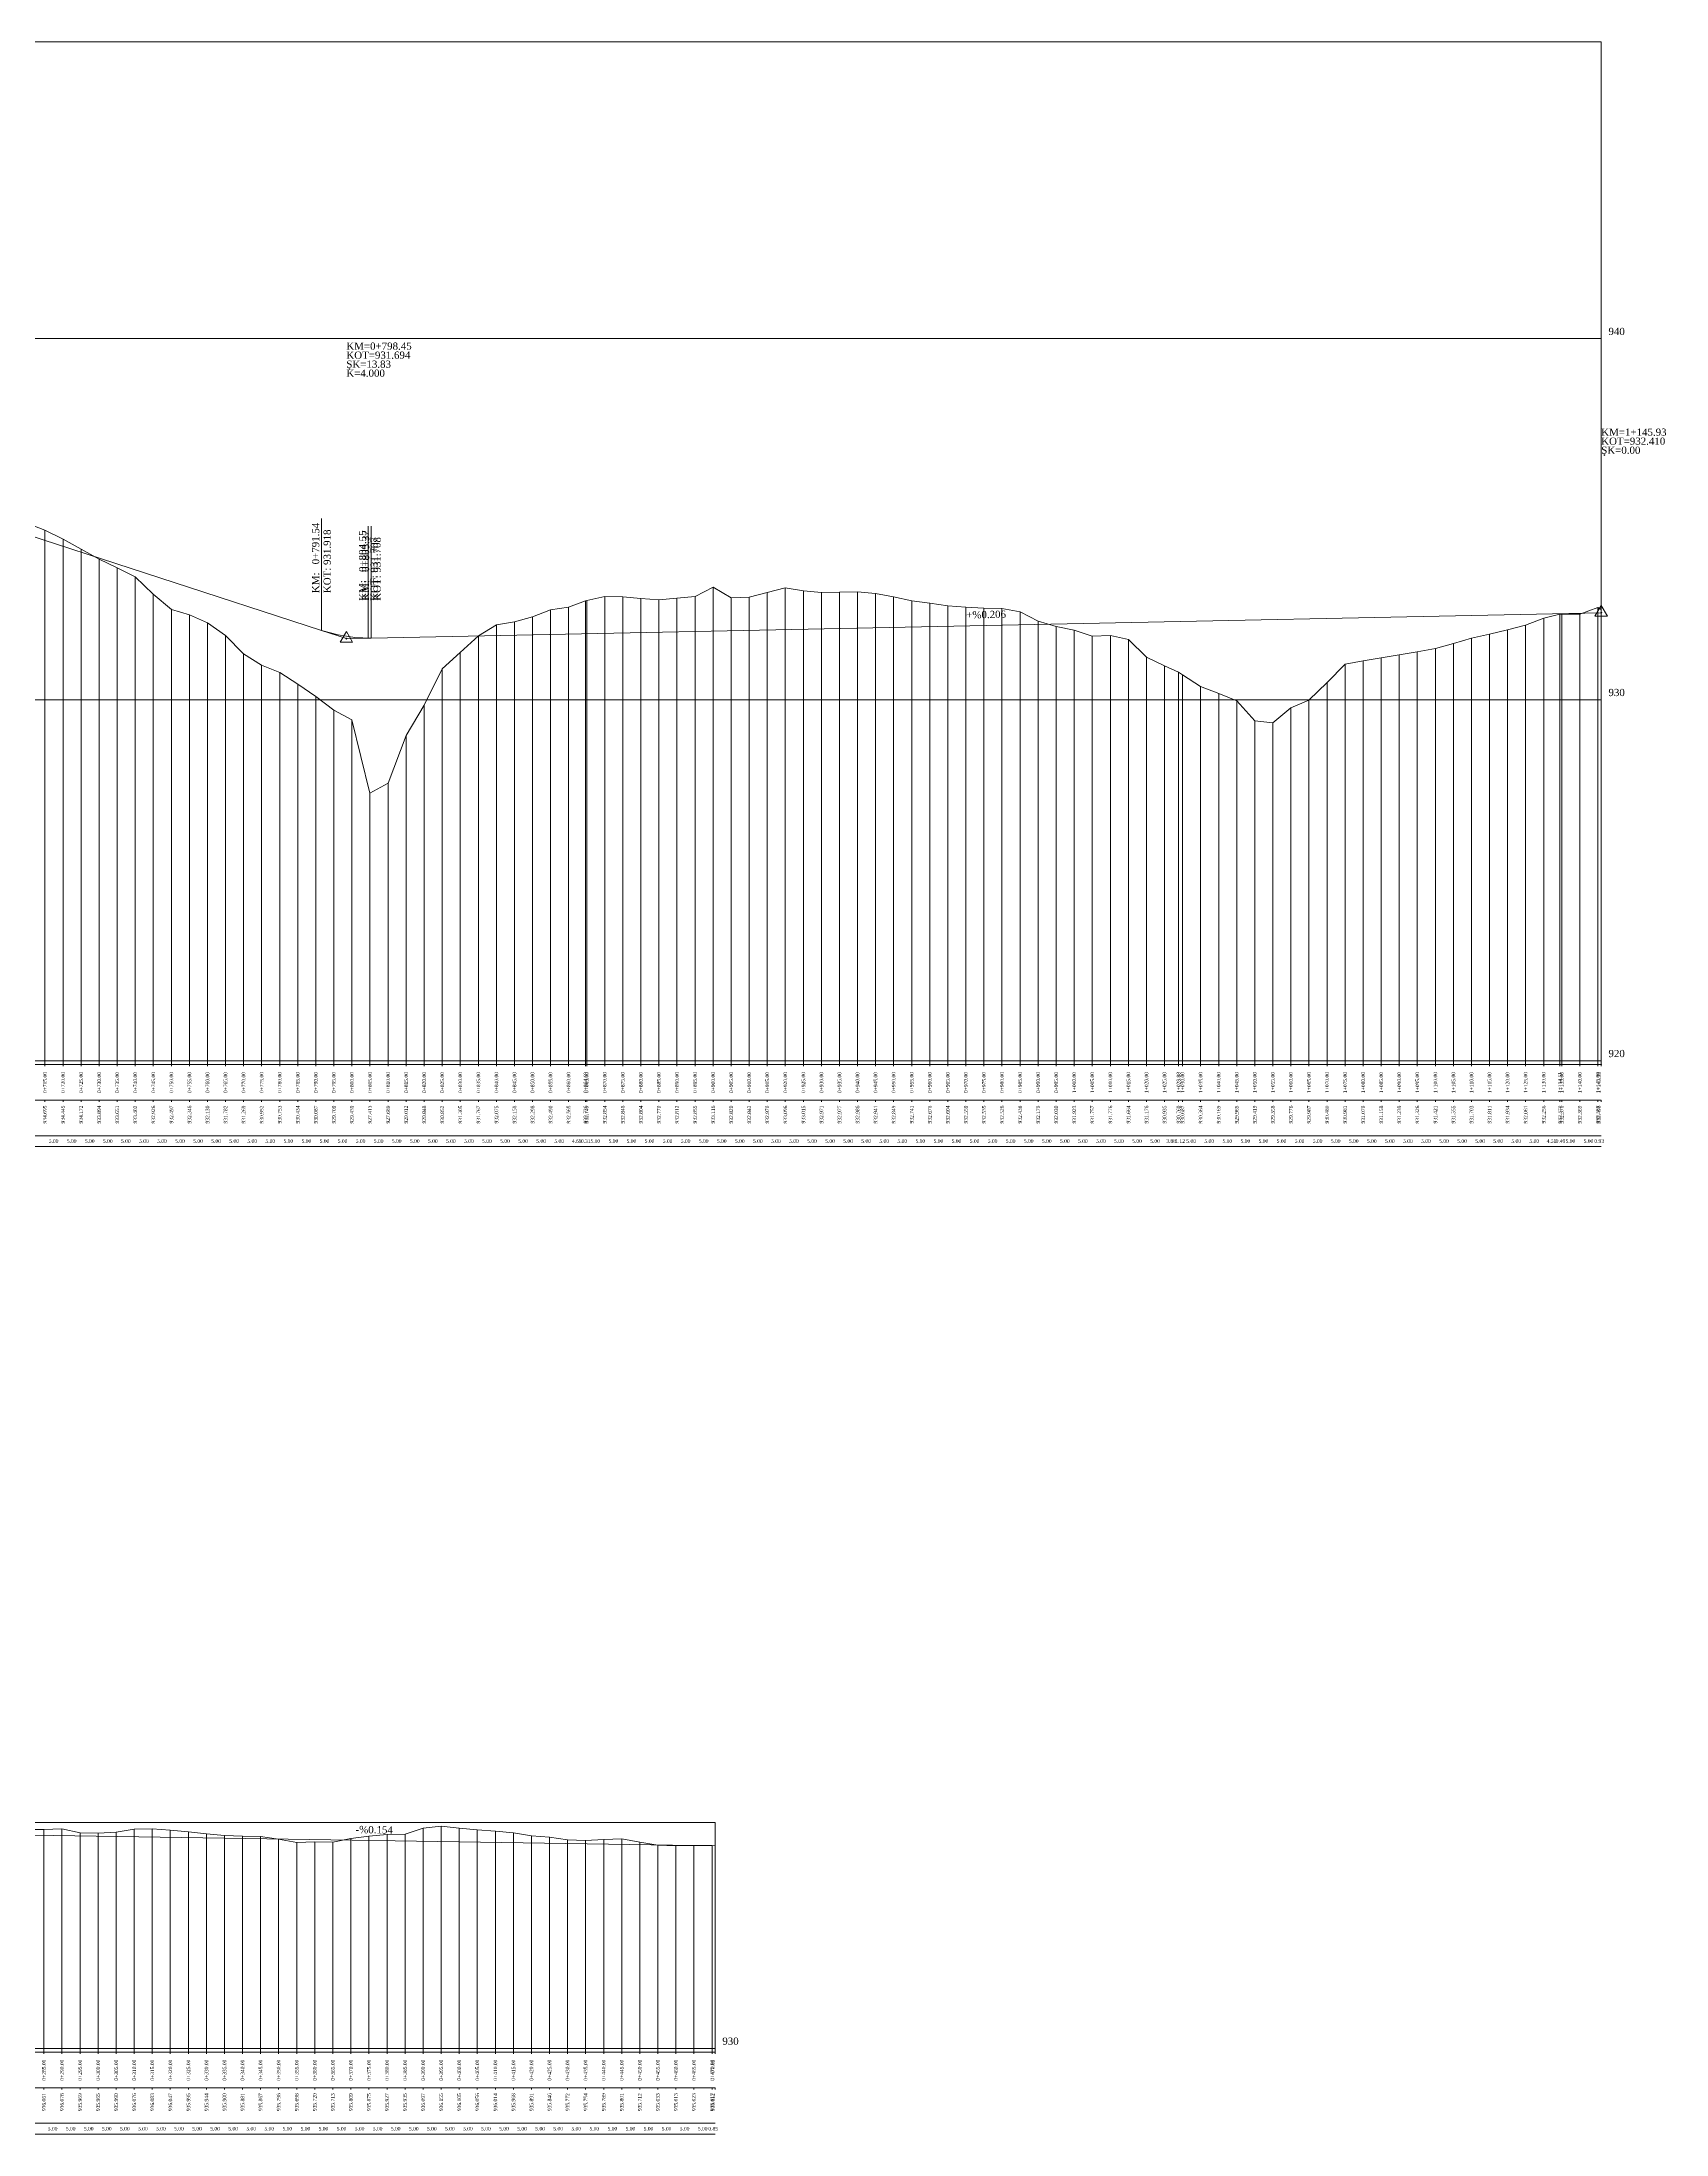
# Model space of a CAD drawing. Header units: metres. Extents: x 478603 to 489313, y 4282657 to 4289463.
# Drawn here: x 484391 to 484841, y 4285976 to 4286555 of the extents above; entities that cross this region are included whole.
import ezdxf

# ---------------------------------------------------------------- set-up
doc = ezdxf.new("R2010")
doc.units = ezdxf.units.M
for name, color, linetype, lineweight in [('PL_SEMBOL', 7, 'Continuous', 0), ('PR_ALINMAN', 1, 'Continuous', 0), ('PR_ENK_ARAMESAFE', 5, 'Continuous', 0), ('PR_ENK_EKSEN1', 5, 'Continuous', 0), ('PR_ENK_EKSEN1D', 1, 'Continuous', 0), ('PR_ENK_KM', 18, 'Continuous', 0), ('PR_ENK_Z', 96, 'Continuous', 0), ('PR_KIYAS', 153, 'Continuous', 0), ('PR_KURP', 2, 'Continuous', 0), ('PR_KURP_MIN', 30, 'Continuous', 0), ('PR_KURP_TF', 4, 'Continuous', 0), ('PR_KURP_TO', 96, 'Continuous', 0), ('PR_OLCEK', 1, 'Continuous', 0), ('PR_PROFIL', 153, 'Continuous', 0), ('PR_TANJANT', 30, 'Continuous', 0)]:
    doc.layers.add(name, color=color, linetype=linetype, lineweight=lineweight)
doc.styles.get("Standard").update_dxf_attribs({"font": 'times.ttf'})

# ---------------------------------------------------------------- blocks, each defined once
blk = doc.blocks.new('3')
at = {"layer": 'PL_SEMBOL'}
for p, q in [((0, 2), (-1.75, -1)), ((0.125, 0.125), (-0.125, -0.125)), ((-0.125, 0.125), (0.125, -0.125)), ((1.75, -1), (0, 2)), ((-1.75, -1), (1.75, -1))]:
    blk.add_line(p, q, dxfattribs=at)

msp = doc.modelspace()

# ---------------------------------------------------------------- linework, layer by layer
at = {"layer": 'PR_ALINMAN'}
for p, q in [((483977, 4286552.3), (484468.87, 4286392.33)), ((484482.7, 4286390.23), (484823.26, 4286397.25)), ((484388.77, 4286058.64), (484577.89, 4286055.73))]:
    msp.add_line(p, q, dxfattribs=at)
at = {"layer": 'PR_ENK_EKSEN1'}
for p, q in [((484387.33, 4286422.08), (484392.33, 4286420.1)), ((484392.33, 4286420.1), (484397.33, 4286417.6)), ((484397.33, 4286417.6), (484402.33, 4286414.87)), ((484402.33, 4286414.87), (484407.33, 4286412.09)), ((484407.33, 4286412.09), (484412.33, 4286409.66)), ((484412.33, 4286409.66), (484417.33, 4286407.17)), ((484417.33, 4286407.17), (484422.33, 4286402.41)), ((484572.33, 4286401.7), (484577.33, 4286404.31)), ((484577.33, 4286404.31), (484582.33, 4286401.35)), ((484592.33, 4286402.85), (484597.33, 4286404.11)), ((484597.33, 4286404.11), (484602.33, 4286403.3)), ((484422.33, 4286402.41), (484427.33, 4286398.11)), ((484427.33, 4286398.11), (484432.33, 4286396.61)), ((484527.33, 4286396.13), (484532.33, 4286398.05)), ((484532.33, 4286398.05), (484537.33, 4286398.8)), ((484537.33, 4286398.8), (484542.02, 4286400.51)), ((484542.02, 4286400.51), (484542.33, 4286400.64)), ((484542.33, 4286400.64), (484547.33, 4286401.69)), ((484547.33, 4286401.69), (484552.33, 4286401.63)), ((484552.33, 4286401.63), (484557.33, 4286401.19)), ((484557.33, 4286401.19), (484562.33, 4286400.84)), ((484562.33, 4286400.84), (484567.33, 4286401.27)), ((484567.33, 4286401.27), (484572.33, 4286401.7)), ((484582.33, 4286401.35), (484587.33, 4286401.58)), ((484587.33, 4286401.58), (484592.33, 4286402.85)), ((484602.33, 4286403.3), (484607.33, 4286402.86)), ((484607.33, 4286402.86), (484612.33, 4286402.92)), ((484612.33, 4286402.92), (484617.33, 4286403.01)), ((484617.33, 4286403.01), (484622.33, 4286402.56)), ((484622.33, 4286402.56), (484627.33, 4286401.64)), ((484627.33, 4286401.64), (484632.33, 4286400.56)), ((484632.33, 4286400.56), (484637.33, 4286399.92)), ((484637.33, 4286399.92), (484642.33, 4286399.19)), ((484642.33, 4286399.19), (484647.33, 4286398.74)), ((484647.33, 4286398.74), (484652.33, 4286398.5)), ((484652.33, 4286398.5), (484657.33, 4286398.41)), ((484657.33, 4286398.41), (484662.33, 4286397.53)), ((484817.33, 4286396.84), (484822.33, 4286398.72)), ((484822.33, 4286398.72), (484823.26, 4286398.13)), ((484432.33, 4286396.61), (484437.33, 4286394.45)), ((484437.33, 4286394.45), (484442.33, 4286390.97)), ((484512.33, 4286390.82), (484517.33, 4286393.9)), ((484517.33, 4286393.9), (484522.33, 4286394.73)), ((484522.33, 4286394.73), (484527.33, 4286396.13)), ((484662.33, 4286397.53), (484667.33, 4286394.94)), ((484667.33, 4286394.94), (484672.33, 4286393.45)), ((484672.33, 4286393.45), (484677.33, 4286392.38)), ((484677.33, 4286392.38), (484682.33, 4286390.72)), ((484792.33, 4286391.26), (484797.33, 4286392.49)), ((484797.33, 4286392.49), (484802.33, 4286393.76)), ((484802.33, 4286393.76), (484807.33, 4286395.71)), ((484807.33, 4286395.71), (484811.84, 4286396.85)), ((484811.84, 4286396.85), (484812.33, 4286396.85)), ((484812.33, 4286396.85), (484817.33, 4286396.84)), ((484442.33, 4286390.97), (484447.33, 4286385.84)), ((484502.33, 4286381.67), (484507.33, 4286386.2)), ((484507.33, 4286386.2), (484512.33, 4286390.82)), ((484682.33, 4286390.72), (484687.33, 4286390.91)), ((484687.33, 4286390.91), (484692.33, 4286389.79)), ((484692.33, 4286389.79), (484697.33, 4286384.91)), ((484767.33, 4286385.54), (484772.33, 4286386.41)), ((484772.33, 4286386.41), (484777.33, 4286387.35)), ((484777.33, 4286387.35), (484782.33, 4286388.7)), ((484782.33, 4286388.7), (484787.33, 4286390.18)), ((484787.33, 4286390.18), (484792.33, 4286391.26)), ((484447.33, 4286385.84), (484452.33, 4286382.67)), ((484452.33, 4286382.67), (484457.33, 4286380.68)), ((484457.33, 4286380.68), (484462.33, 4286377.49)), ((484497.33, 4286371.63), (484502.33, 4286381.67)), ((484697.33, 4286384.91), (484702.33, 4286382.5)), ((484702.33, 4286382.5), (484706.21, 4286380.75)), ((484706.21, 4286380.75), (484707.33, 4286380.02)), ((484747.33, 4286377.95), (484752.33, 4286382.96)), ((484752.33, 4286382.96), (484757.33, 4286383.94)), ((484757.33, 4286383.94), (484762.33, 4286384.73)), ((484762.33, 4286384.73), (484767.33, 4286385.54)), ((484462.33, 4286377.49), (484467.33, 4286374.02)), ((484707.33, 4286380.02), (484712.33, 4286376.79)), ((484712.33, 4286376.79), (484717.33, 4286374.84)), ((484717.33, 4286374.84), (484722.33, 4286372.8)), ((484742.33, 4286373.02), (484747.33, 4286377.95)), ((484467.33, 4286374.02), (484472.33, 4286370.24)), ((484472.33, 4286370.24), (484477.33, 4286367.54)), ((484492.33, 4286363.27), (484497.33, 4286371.63)), ((484722.33, 4286372.8), (484727.33, 4286367.34)), ((484732.33, 4286366.73), (484737.33, 4286370.91)), ((484737.33, 4286370.91), (484742.33, 4286373.02)), ((484477.33, 4286367.54), (484482.33, 4286347.28)), ((484487.33, 4286350.04), (484492.33, 4286363.27)), ((484727.33, 4286367.34), (484732.33, 4286366.73)), ((484482.33, 4286347.28), (484487.33, 4286350.04)), ((484387.04, 4286060.28), (484392.04, 4286060.22)), ((484392.04, 4286060.22), (484397.04, 4286060.39)), ((484397.04, 4286060.39), (484402.04, 4286059.29)), ((484402.04, 4286059.29), (484407.04, 4286059.26)), ((484407.04, 4286059.26), (484412.04, 4286059.5)), ((484412.04, 4286059.5), (484417.04, 4286060.37)), ((484417.04, 4286060.37), (484422.04, 4286060.44)), ((484422.04, 4286060.44), (484427.04, 4286060.08)), ((484427.04, 4286060.08), (484432.04, 4286059.56)), ((484432.04, 4286059.56), (484437.04, 4286059.05)), ((484437.04, 4286059.05), (484442.04, 4286058.61)), ((484442.04, 4286058.61), (484447.04, 4286058.42)), ((484447.04, 4286058.42), (484452.04, 4286058.28)), ((484452.04, 4286058.28), (484457.04, 4286057.57)), ((484457.04, 4286057.57), (484462.04, 4286056.59)), ((484462.04, 4286056.59), (484467.04, 4286056.81)), ((484467.04, 4286056.81), (484472.04, 4286056.74)), ((484472.04, 4286056.74), (484477.04, 4286057.7)), ((484477.04, 4286057.7), (484482.04, 4286058.36)), ((484482.04, 4286058.36), (484487.04, 4286058.88)), ((484487.04, 4286058.88), (484492.04, 4286058.96)), ((484492.04, 4286058.96), (484497.04, 4286060.57)), ((484497.04, 4286060.57), (484502.04, 4286061.16)), ((484502.04, 4286061.16), (484507.04, 4286060.65)), ((484507.04, 4286060.65), (484512.04, 4286060.17)), ((484512.04, 4286060.17), (484517.04, 4286059.75)), ((484517.04, 4286059.75), (484522.04, 4286059.29)), ((484522.04, 4286059.29), (484527.04, 4286058.51)), ((484527.04, 4286058.51), (484532.04, 4286058.07)), ((484532.04, 4286058.07), (484537.04, 4286057.33)), ((484537.04, 4286057.33), (484542.04, 4286057.15)), ((484542.04, 4286057.15), (484547.04, 4286057.5)), ((484547.04, 4286057.5), (484552.04, 4286057.61)), ((484552.04, 4286057.61), (484557.04, 4286056.73)), ((484557.04, 4286056.73), (484562.04, 4286055.94)), ((484562.04, 4286055.94), (484567.04, 4286055.74)), ((484567.04, 4286055.74), (484572.04, 4286055.84)), ((484572.04, 4286055.84), (484577.04, 4286055.78)), ((484577.04, 4286055.78), (484577.89, 4286055.73))]:
    msp.add_line(p, q, dxfattribs=at)
at = {"layer": 'PR_ENK_EKSEN1D'}
for p, q in [((484392.33, 4286272.15), (484392.33, 4286420.1)), ((484397.33, 4286272.15), (484397.33, 4286417.6)), ((484402.33, 4286272.15), (484402.33, 4286414.87)), ((484407.33, 4286272.15), (484407.33, 4286412.09)), ((484412.33, 4286272.15), (484412.33, 4286409.66)), ((484417.33, 4286272.15), (484417.33, 4286407.17)), ((484577.33, 4286272.15), (484577.33, 4286404.31)), ((484597.33, 4286272.15), (484597.33, 4286404.11)), ((484422.33, 4286272.15), (484422.33, 4286402.41)), ((484427.33, 4286272.15), (484427.33, 4286398.11)), ((484532.33, 4286272.15), (484532.33, 4286398.05)), ((484537.33, 4286272.15), (484537.33, 4286398.8)), ((484542.02, 4286272.15), (484542.02, 4286400.51)), ((484542.33, 4286272.15), (484542.33, 4286400.64)), ((484547.33, 4286272.15), (484547.33, 4286401.69)), ((484552.33, 4286272.15), (484552.33, 4286401.63)), ((484557.33, 4286272.15), (484557.33, 4286401.19)), ((484562.33, 4286272.15), (484562.33, 4286400.84)), ((484567.33, 4286272.15), (484567.33, 4286401.27)), ((484572.33, 4286272.15), (484572.33, 4286401.7)), ((484582.33, 4286272.15), (484582.33, 4286401.35)), ((484587.33, 4286272.15), (484587.33, 4286401.58)), ((484592.33, 4286272.15), (484592.33, 4286402.85)), ((484602.33, 4286272.15), (484602.33, 4286403.3)), ((484607.33, 4286272.15), (484607.33, 4286402.86)), ((484612.33, 4286272.15), (484612.33, 4286402.92)), ((484617.33, 4286272.15), (484617.33, 4286403.01)), ((484622.33, 4286272.15), (484622.33, 4286402.56)), ((484627.33, 4286272.15), (484627.33, 4286401.64)), ((484632.33, 4286272.15), (484632.33, 4286400.56)), ((484637.33, 4286272.15), (484637.33, 4286399.92)), ((484642.33, 4286272.15), (484642.33, 4286399.19)), ((484647.33, 4286272.15), (484647.33, 4286398.74)), ((484652.33, 4286272.15), (484652.33, 4286398.5)), ((484657.33, 4286272.15), (484657.33, 4286398.41)), ((484822.33, 4286272.15), (484822.33, 4286398.72)), ((484823.26, 4286272.15), (484823.26, 4286398.13)), ((484432.33, 4286272.15), (484432.33, 4286396.61)), ((484437.33, 4286272.15), (484437.33, 4286394.45)), ((484517.33, 4286272.15), (484517.33, 4286393.9)), ((484522.33, 4286272.15), (484522.33, 4286394.73)), ((484527.33, 4286272.15), (484527.33, 4286396.13)), ((484662.33, 4286272.15), (484662.33, 4286397.53)), ((484667.33, 4286272.15), (484667.33, 4286394.94)), ((484672.33, 4286272.15), (484672.33, 4286393.45)), ((484677.33, 4286272.15), (484677.33, 4286392.38)), ((484797.33, 4286272.15), (484797.33, 4286392.49)), ((484802.33, 4286272.15), (484802.33, 4286393.76)), ((484807.33, 4286272.15), (484807.33, 4286395.71)), ((484811.84, 4286272.15), (484811.84, 4286396.85)), ((484812.33, 4286272.15), (484812.33, 4286396.85)), ((484817.33, 4286272.15), (484817.33, 4286396.84)), ((484442.33, 4286272.15), (484442.33, 4286390.97)), ((484507.33, 4286272.15), (484507.33, 4286386.2)), ((484512.33, 4286272.15), (484512.33, 4286390.82)), ((484682.33, 4286272.15), (484682.33, 4286390.72)), ((484687.33, 4286272.15), (484687.33, 4286390.91)), ((484692.33, 4286272.15), (484692.33, 4286389.79)), ((484772.33, 4286272.15), (484772.33, 4286386.41)), ((484777.33, 4286272.15), (484777.33, 4286387.35)), ((484782.33, 4286272.15), (484782.33, 4286388.7)), ((484787.33, 4286272.15), (484787.33, 4286390.18)), ((484792.33, 4286272.15), (484792.33, 4286391.26)), ((484447.33, 4286272.15), (484447.33, 4286385.84)), ((484452.33, 4286272.15), (484452.33, 4286382.67)), ((484457.33, 4286272.15), (484457.33, 4286380.68)), ((484502.33, 4286272.15), (484502.33, 4286381.67)), ((484697.33, 4286272.15), (484697.33, 4286384.91)), ((484702.33, 4286272.15), (484702.33, 4286382.5)), ((484706.21, 4286272.15), (484706.21, 4286380.75)), ((484752.33, 4286272.15), (484752.33, 4286382.96)), ((484757.33, 4286272.15), (484757.33, 4286383.94)), ((484762.33, 4286272.15), (484762.33, 4286384.73)), ((484767.33, 4286272.15), (484767.33, 4286385.54)), ((484462.33, 4286272.15), (484462.33, 4286377.49)), ((484707.33, 4286272.15), (484707.33, 4286380.02)), ((484712.33, 4286272.15), (484712.33, 4286376.79)), ((484717.33, 4286272.15), (484717.33, 4286374.84)), ((484747.33, 4286272.15), (484747.33, 4286377.95)), ((484467.33, 4286272.15), (484467.33, 4286374.02)), ((484472.33, 4286272.15), (484472.33, 4286370.24)), ((484497.33, 4286272.15), (484497.33, 4286371.63)), ((484722.33, 4286272.15), (484722.33, 4286372.8)), ((484737.33, 4286272.15), (484737.33, 4286370.91)), ((484742.33, 4286272.15), (484742.33, 4286373.02)), ((484477.33, 4286272.15), (484477.33, 4286367.54)), ((484492.33, 4286272.15), (484492.33, 4286363.27)), ((484727.33, 4286272.15), (484727.33, 4286367.34)), ((484732.33, 4286272.15), (484732.33, 4286366.73)), ((484482.33, 4286272.15), (484482.33, 4286347.28)), ((484487.33, 4286272.15), (484487.33, 4286350.04)), ((484392.04, 4285998.61), (484392.04, 4286060.22)), ((484397.04, 4285998.61), (484397.04, 4286060.39)), ((484402.04, 4285998.61), (484402.04, 4286059.29)), ((484407.04, 4285998.61), (484407.04, 4286059.26)), ((484412.04, 4285998.61), (484412.04, 4286059.5)), ((484417.04, 4285998.61), (484417.04, 4286060.37)), ((484422.04, 4285998.61), (484422.04, 4286060.44)), ((484427.04, 4285998.61), (484427.04, 4286060.08)), ((484432.04, 4285998.61), (484432.04, 4286059.56)), ((484437.04, 4285998.61), (484437.04, 4286059.05)), ((484442.04, 4285998.61), (484442.04, 4286058.61)), ((484447.04, 4285998.61), (484447.04, 4286058.42)), ((484452.04, 4285998.61), (484452.04, 4286058.28)), ((484457.04, 4285998.61), (484457.04, 4286057.57)), ((484462.04, 4285998.61), (484462.04, 4286056.59)), ((484467.04, 4285998.61), (484467.04, 4286056.81)), ((484472.04, 4285998.61), (484472.04, 4286056.74)), ((484477.04, 4285998.61), (484477.04, 4286057.7)), ((484482.04, 4285998.61), (484482.04, 4286058.36)), ((484487.04, 4285998.61), (484487.04, 4286058.88)), ((484492.04, 4285998.61), (484492.04, 4286058.96)), ((484497.04, 4285998.61), (484497.04, 4286060.57)), ((484502.04, 4285998.61), (484502.04, 4286061.16)), ((484507.04, 4285998.61), (484507.04, 4286060.65)), ((484512.04, 4285998.61), (484512.04, 4286060.17)), ((484517.04, 4285998.61), (484517.04, 4286059.75)), ((484522.04, 4285998.61), (484522.04, 4286059.29)), ((484527.04, 4285998.61), (484527.04, 4286058.51)), ((484532.04, 4285998.61), (484532.04, 4286058.07)), ((484537.04, 4285998.61), (484537.04, 4286057.33)), ((484542.04, 4285998.61), (484542.04, 4286057.15)), ((484547.04, 4285998.61), (484547.04, 4286057.5)), ((484552.04, 4285998.61), (484552.04, 4286057.61)), ((484557.04, 4285998.61), (484557.04, 4286056.73)), ((484562.04, 4285998.61), (484562.04, 4286055.94)), ((484572.04, 4285998.61), (484572.04, 4286055.84)), ((484567.04, 4285998.61), (484567.04, 4286055.74)), ((484577.04, 4285998.61), (484577.04, 4286055.78)), ((484577.89, 4285998.61), (484577.89, 4286055.73))]:
    msp.add_line(p, q, dxfattribs=at)
at = {"layer": 'PR_KIYAS'}
for p, q in [((483677.33, 4286473.15), (484823.26, 4286473.15)), ((483677.33, 4286373.15), (484823.26, 4286373.15)), ((483677.33, 4286273.15), (484823.26, 4286273.15)), ((484107.04, 4285999.61), (484577.89, 4285999.61))]:
    msp.add_line(p, q, dxfattribs=at)
at = {"layer": 'PR_KURP'}
for p, q in [((484468.87, 4286392.33), (484473.48, 4286391.1)), ((484473.48, 4286391.1), (484478.09, 4286390.4)), ((484478.09, 4286390.4), (484482.7, 4286390.23))]:
    msp.add_line(p, q, dxfattribs=at)
at = {"layer": 'PR_KURP_MIN'}
msp.add_line((484481.87, 4286390.22), (484481.87, 4286421.22), dxfattribs=at)
at = {"layer": 'PR_KURP_TF'}
msp.add_line((484482.7, 4286390.23), (484482.7, 4286421.23), dxfattribs=at)
at = {"layer": 'PR_KURP_TO'}
msp.add_line((484468.87, 4286392.33), (484468.87, 4286423.33), dxfattribs=at)
at = {"layer": 'PR_OLCEK'}
for p in [(484823.26, 4286272.15, 919.9), (484577.89, 4285998.61, 929.9)]:
    msp.add_point(p, dxfattribs=at)
at = {"layer": 'PR_PROFIL'}
for p, q in [((483677.33, 4286555.35), (484823.26, 4286555.35)), ((484823.26, 4286272.15), (484823.26, 4286555.35)), ((483657.33, 4286272.15), (484823.26, 4286272.15)), ((484392.33, 4286271.65), (484392.33, 4286272.15)), ((484397.33, 4286271.65), (484397.33, 4286272.15)), ((484402.33, 4286271.65), (484402.33, 4286272.15)), ((484407.33, 4286271.65), (484407.33, 4286272.15)), ((484412.33, 4286271.65), (484412.33, 4286272.15)), ((484417.33, 4286271.65), (484417.33, 4286272.15)), ((484422.33, 4286271.65), (484422.33, 4286272.15)), ((484427.33, 4286271.65), (484427.33, 4286272.15)), ((484432.33, 4286271.65), (484432.33, 4286272.15)), ((484437.33, 4286271.65), (484437.33, 4286272.15)), ((484442.33, 4286271.65), (484442.33, 4286272.15)), ((484447.33, 4286271.65), (484447.33, 4286272.15)), ((484452.33, 4286271.65), (484452.33, 4286272.15)), ((484457.33, 4286271.65), (484457.33, 4286272.15)), ((484462.33, 4286271.65), (484462.33, 4286272.15)), ((484467.33, 4286271.65), (484467.33, 4286272.15)), ((484472.33, 4286271.65), (484472.33, 4286272.15)), ((484477.33, 4286271.65), (484477.33, 4286272.15)), ((484482.33, 4286271.65), (484482.33, 4286272.15)), ((484487.33, 4286271.65), (484487.33, 4286272.15)), ((484492.33, 4286271.65), (484492.33, 4286272.15)), ((484497.33, 4286271.65), (484497.33, 4286272.15)), ((484502.33, 4286271.65), (484502.33, 4286272.15)), ((484507.33, 4286271.65), (484507.33, 4286272.15)), ((484512.33, 4286271.65), (484512.33, 4286272.15)), ((484517.33, 4286271.65), (484517.33, 4286272.15)), ((484522.33, 4286271.65), (484522.33, 4286272.15)), ((484527.33, 4286271.65), (484527.33, 4286272.15)), ((484532.33, 4286271.65), (484532.33, 4286272.15)), ((484537.33, 4286271.65), (484537.33, 4286272.15)), ((484542.02, 4286271.65), (484542.02, 4286272.15)), ((484542.33, 4286271.65), (484542.33, 4286272.15)), ((484547.33, 4286271.65), (484547.33, 4286272.15)), ((484552.33, 4286271.65), (484552.33, 4286272.15)), ((484557.33, 4286271.65), (484557.33, 4286272.15)), ((484562.33, 4286271.65), (484562.33, 4286272.15)), ((484567.33, 4286271.65), (484567.33, 4286272.15)), ((484572.33, 4286271.65), (484572.33, 4286272.15)), ((484577.33, 4286271.65), (484577.33, 4286272.15)), ((484582.33, 4286271.65), (484582.33, 4286272.15)), ((484587.33, 4286271.65), (484587.33, 4286272.15)), ((484592.33, 4286271.65), (484592.33, 4286272.15)), ((484597.33, 4286271.65), (484597.33, 4286272.15)), ((484602.33, 4286271.65), (484602.33, 4286272.15)), ((484607.33, 4286271.65), (484607.33, 4286272.15)), ((484612.33, 4286271.65), (484612.33, 4286272.15)), ((484617.33, 4286271.65), (484617.33, 4286272.15)), ((484622.33, 4286271.65), (484622.33, 4286272.15)), ((484627.33, 4286271.65), (484627.33, 4286272.15)), ((484632.33, 4286271.65), (484632.33, 4286272.15)), ((484637.33, 4286271.65), (484637.33, 4286272.15)), ((484642.33, 4286271.65), (484642.33, 4286272.15)), ((484647.33, 4286271.65), (484647.33, 4286272.15)), ((484652.33, 4286271.65), (484652.33, 4286272.15)), ((484657.33, 4286271.65), (484657.33, 4286272.15)), ((484662.33, 4286271.65), (484662.33, 4286272.15)), ((484667.33, 4286271.65), (484667.33, 4286272.15)), ((484672.33, 4286271.65), (484672.33, 4286272.15)), ((484677.33, 4286271.65), (484677.33, 4286272.15)), ((484682.33, 4286271.65), (484682.33, 4286272.15)), ((484687.33, 4286271.65), (484687.33, 4286272.15)), ((484692.33, 4286271.65), (484692.33, 4286272.15)), ((484697.33, 4286271.65), (484697.33, 4286272.15)), ((484702.33, 4286271.65), (484702.33, 4286272.15)), ((484706.21, 4286271.65), (484706.21, 4286272.15)), ((484707.33, 4286271.65), (484707.33, 4286272.15)), ((484712.33, 4286271.65), (484712.33, 4286272.15)), ((484717.33, 4286271.65), (484717.33, 4286272.15)), ((484722.33, 4286271.65), (484722.33, 4286272.15)), ((484727.33, 4286271.65), (484727.33, 4286272.15)), ((484732.33, 4286271.65), (484732.33, 4286272.15)), ((484737.33, 4286271.65), (484737.33, 4286272.15)), ((484742.33, 4286271.65), (484742.33, 4286272.15)), ((484747.33, 4286271.65), (484747.33, 4286272.15)), ((484752.33, 4286271.65), (484752.33, 4286272.15)), ((484757.33, 4286271.65), (484757.33, 4286272.15)), ((484762.33, 4286271.65), (484762.33, 4286272.15)), ((484767.33, 4286271.65), (484767.33, 4286272.15)), ((484772.33, 4286271.65), (484772.33, 4286272.15)), ((484777.33, 4286271.65), (484777.33, 4286272.15)), ((484782.33, 4286271.65), (484782.33, 4286272.15)), ((484787.33, 4286271.65), (484787.33, 4286272.15)), ((484792.33, 4286271.65), (484792.33, 4286272.15)), ((484797.33, 4286271.65), (484797.33, 4286272.15)), ((484802.33, 4286271.65), (484802.33, 4286272.15)), ((484807.33, 4286271.65), (484807.33, 4286272.15)), ((484811.84, 4286271.65), (484811.84, 4286272.15)), ((484812.33, 4286271.65), (484812.33, 4286272.15)), ((484817.33, 4286271.65), (484817.33, 4286272.15)), ((484822.33, 4286271.65), (484822.33, 4286272.15)), ((484823.26, 4286271.65), (484823.26, 4286272.15)), ((483657.33, 4286262.27), (484823.26, 4286262.27)), ((484392.33, 4286261.77), (484392.33, 4286262.27)), ((484397.33, 4286261.77), (484397.33, 4286262.27)), ((484402.33, 4286261.77), (484402.33, 4286262.27)), ((484407.33, 4286261.77), (484407.33, 4286262.27)), ((484412.33, 4286261.77), (484412.33, 4286262.27)), ((484417.33, 4286261.77), (484417.33, 4286262.27)), ((484422.33, 4286261.77), (484422.33, 4286262.27)), ((484427.33, 4286261.77), (484427.33, 4286262.27)), ((484432.33, 4286261.77), (484432.33, 4286262.27)), ((484437.33, 4286261.77), (484437.33, 4286262.27)), ((484442.33, 4286261.77), (484442.33, 4286262.27)), ((484447.33, 4286261.77), (484447.33, 4286262.27)), ((484452.33, 4286261.77), (484452.33, 4286262.27)), ((484457.33, 4286261.77), (484457.33, 4286262.27)), ((484462.33, 4286261.77), (484462.33, 4286262.27)), ((484467.33, 4286261.77), (484467.33, 4286262.27)), ((484472.33, 4286261.77), (484472.33, 4286262.27)), ((484477.33, 4286261.77), (484477.33, 4286262.27)), ((484482.33, 4286261.77), (484482.33, 4286262.27)), ((484487.33, 4286261.77), (484487.33, 4286262.27)), ((484492.33, 4286261.77), (484492.33, 4286262.27)), ((484497.33, 4286261.77), (484497.33, 4286262.27)), ((484502.33, 4286261.77), (484502.33, 4286262.27)), ((484507.33, 4286261.77), (484507.33, 4286262.27)), ((484512.33, 4286261.77), (484512.33, 4286262.27)), ((484517.33, 4286261.77), (484517.33, 4286262.27)), ((484522.33, 4286261.77), (484522.33, 4286262.27)), ((484527.33, 4286261.77), (484527.33, 4286262.27)), ((484532.33, 4286261.77), (484532.33, 4286262.27)), ((484537.33, 4286261.77), (484537.33, 4286262.27)), ((484542.02, 4286261.77), (484542.02, 4286262.27)), ((484542.33, 4286261.77), (484542.33, 4286262.27)), ((484547.33, 4286261.77), (484547.33, 4286262.27)), ((484552.33, 4286261.77), (484552.33, 4286262.27)), ((484557.33, 4286261.77), (484557.33, 4286262.27)), ((484562.33, 4286261.77), (484562.33, 4286262.27)), ((484567.33, 4286261.77), (484567.33, 4286262.27)), ((484572.33, 4286261.77), (484572.33, 4286262.27)), ((484577.33, 4286261.77), (484577.33, 4286262.27)), ((484582.33, 4286261.77), (484582.33, 4286262.27)), ((484587.33, 4286261.77), (484587.33, 4286262.27)), ((484592.33, 4286261.77), (484592.33, 4286262.27)), ((484597.33, 4286261.77), (484597.33, 4286262.27)), ((484602.33, 4286261.77), (484602.33, 4286262.27)), ((484607.33, 4286261.77), (484607.33, 4286262.27)), ((484612.33, 4286261.77), (484612.33, 4286262.27)), ((484617.33, 4286261.77), (484617.33, 4286262.27)), ((484622.33, 4286261.77), (484622.33, 4286262.27)), ((484627.33, 4286261.77), (484627.33, 4286262.27)), ((484632.33, 4286261.77), (484632.33, 4286262.27)), ((484637.33, 4286261.77), (484637.33, 4286262.27)), ((484642.33, 4286261.77), (484642.33, 4286262.27)), ((484647.33, 4286261.77), (484647.33, 4286262.27)), ((484652.33, 4286261.77), (484652.33, 4286262.27)), ((484657.33, 4286261.77), (484657.33, 4286262.27)), ((484662.33, 4286261.77), (484662.33, 4286262.27)), ((484667.33, 4286261.77), (484667.33, 4286262.27)), ((484672.33, 4286261.77), (484672.33, 4286262.27)), ((484677.33, 4286261.77), (484677.33, 4286262.27)), ((484682.33, 4286261.77), (484682.33, 4286262.27)), ((484687.33, 4286261.77), (484687.33, 4286262.27)), ((484692.33, 4286261.77), (484692.33, 4286262.27)), ((484697.33, 4286261.77), (484697.33, 4286262.27)), ((484702.33, 4286261.77), (484702.33, 4286262.27)), ((484706.21, 4286261.77), (484706.21, 4286262.27)), ((484707.33, 4286261.77), (484707.33, 4286262.27)), ((484712.33, 4286261.77), (484712.33, 4286262.27)), ((484717.33, 4286261.77), (484717.33, 4286262.27)), ((484722.33, 4286261.77), (484722.33, 4286262.27)), ((484727.33, 4286261.77), (484727.33, 4286262.27)), ((484732.33, 4286261.77), (484732.33, 4286262.27)), ((484737.33, 4286261.77), (484737.33, 4286262.27)), ((484742.33, 4286261.77), (484742.33, 4286262.27)), ((484747.33, 4286261.77), (484747.33, 4286262.27)), ((484752.33, 4286261.77), (484752.33, 4286262.27)), ((484757.33, 4286261.77), (484757.33, 4286262.27)), ((484762.33, 4286261.77), (484762.33, 4286262.27)), ((484767.33, 4286261.77), (484767.33, 4286262.27)), ((484772.33, 4286261.77), (484772.33, 4286262.27)), ((484777.33, 4286261.77), (484777.33, 4286262.27)), ((484782.33, 4286261.77), (484782.33, 4286262.27)), ((484787.33, 4286261.77), (484787.33, 4286262.27)), ((484792.33, 4286261.77), (484792.33, 4286262.27)), ((484797.33, 4286261.77), (484797.33, 4286262.27)), ((484802.33, 4286261.77), (484802.33, 4286262.27)), ((484807.33, 4286261.77), (484807.33, 4286262.27)), ((484811.84, 4286261.77), (484811.84, 4286262.27)), ((484812.33, 4286261.77), (484812.33, 4286262.27)), ((484817.33, 4286261.77), (484817.33, 4286262.27)), ((484822.33, 4286261.77), (484822.33, 4286262.27)), ((484823.26, 4286261.77), (484823.26, 4286262.27)), ((483657.33, 4286252.4), (484823.26, 4286252.4)), ((483657.33, 4286249.4), (484823.26, 4286249.4)), ((484107.04, 4286062.16), (484577.89, 4286062.16)), ((484577.89, 4285998.61), (484577.89, 4286062.16)), ((484087.04, 4285998.61), (484577.89, 4285998.61)), ((484392.04, 4285998.11), (484392.04, 4285998.61)), ((484397.04, 4285998.11), (484397.04, 4285998.61)), ((484402.04, 4285998.11), (484402.04, 4285998.61)), ((484407.04, 4285998.11), (484407.04, 4285998.61)), ((484412.04, 4285998.11), (484412.04, 4285998.61)), ((484417.04, 4285998.11), (484417.04, 4285998.61)), ((484422.04, 4285998.11), (484422.04, 4285998.61)), ((484427.04, 4285998.11), (484427.04, 4285998.61)), ((484432.04, 4285998.11), (484432.04, 4285998.61)), ((484437.04, 4285998.11), (484437.04, 4285998.61)), ((484442.04, 4285998.11), (484442.04, 4285998.61)), ((484447.04, 4285998.11), (484447.04, 4285998.61)), ((484452.04, 4285998.11), (484452.04, 4285998.61)), ((484457.04, 4285998.11), (484457.04, 4285998.61)), ((484462.04, 4285998.11), (484462.04, 4285998.61)), ((484467.04, 4285998.11), (484467.04, 4285998.61)), ((484472.04, 4285998.11), (484472.04, 4285998.61)), ((484477.04, 4285998.11), (484477.04, 4285998.61)), ((484482.04, 4285998.11), (484482.04, 4285998.61)), ((484487.04, 4285998.11), (484487.04, 4285998.61)), ((484492.04, 4285998.11), (484492.04, 4285998.61)), ((484497.04, 4285998.11), (484497.04, 4285998.61)), ((484502.04, 4285998.11), (484502.04, 4285998.61)), ((484507.04, 4285998.11), (484507.04, 4285998.61)), ((484512.04, 4285998.11), (484512.04, 4285998.61)), ((484517.04, 4285998.11), (484517.04, 4285998.61)), ((484522.04, 4285998.11), (484522.04, 4285998.61)), ((484527.04, 4285998.11), (484527.04, 4285998.61)), ((484532.04, 4285998.11), (484532.04, 4285998.61)), ((484537.04, 4285998.11), (484537.04, 4285998.61)), ((484542.04, 4285998.11), (484542.04, 4285998.61)), ((484547.04, 4285998.11), (484547.04, 4285998.61)), ((484552.04, 4285998.11), (484552.04, 4285998.61)), ((484557.04, 4285998.11), (484557.04, 4285998.61)), ((484562.04, 4285998.11), (484562.04, 4285998.61)), ((484567.04, 4285998.11), (484567.04, 4285998.61)), ((484572.04, 4285998.11), (484572.04, 4285998.61)), ((484577.04, 4285998.11), (484577.04, 4285998.61)), ((484577.89, 4285998.11), (484577.89, 4285998.61)), ((484087.04, 4285988.73), (484577.89, 4285988.73)), ((484392.04, 4285988.23), (484392.04, 4285988.73)), ((484397.04, 4285988.23), (484397.04, 4285988.73)), ((484402.04, 4285988.23), (484402.04, 4285988.73)), ((484407.04, 4285988.23), (484407.04, 4285988.73)), ((484412.04, 4285988.23), (484412.04, 4285988.73)), ((484417.04, 4285988.23), (484417.04, 4285988.73)), ((484422.04, 4285988.23), (484422.04, 4285988.73)), ((484427.04, 4285988.23), (484427.04, 4285988.73)), ((484432.04, 4285988.23), (484432.04, 4285988.73)), ((484437.04, 4285988.23), (484437.04, 4285988.73)), ((484442.04, 4285988.23), (484442.04, 4285988.73)), ((484447.04, 4285988.23), (484447.04, 4285988.73)), ((484452.04, 4285988.23), (484452.04, 4285988.73)), ((484457.04, 4285988.23), (484457.04, 4285988.73)), ((484462.04, 4285988.23), (484462.04, 4285988.73)), ((484467.04, 4285988.23), (484467.04, 4285988.73)), ((484472.04, 4285988.23), (484472.04, 4285988.73)), ((484477.04, 4285988.23), (484477.04, 4285988.73)), ((484482.04, 4285988.23), (484482.04, 4285988.73)), ((484487.04, 4285988.23), (484487.04, 4285988.73)), ((484492.04, 4285988.23), (484492.04, 4285988.73)), ((484497.04, 4285988.23), (484497.04, 4285988.73)), ((484502.04, 4285988.23), (484502.04, 4285988.73)), ((484507.04, 4285988.23), (484507.04, 4285988.73)), ((484512.04, 4285988.23), (484512.04, 4285988.73)), ((484517.04, 4285988.23), (484517.04, 4285988.73)), ((484522.04, 4285988.23), (484522.04, 4285988.73)), ((484527.04, 4285988.23), (484527.04, 4285988.73)), ((484532.04, 4285988.23), (484532.04, 4285988.73)), ((484537.04, 4285988.23), (484537.04, 4285988.73)), ((484542.04, 4285988.23), (484542.04, 4285988.73)), ((484547.04, 4285988.23), (484547.04, 4285988.73)), ((484552.04, 4285988.23), (484552.04, 4285988.73)), ((484557.04, 4285988.23), (484557.04, 4285988.73)), ((484562.04, 4285988.23), (484562.04, 4285988.73)), ((484567.04, 4285988.23), (484567.04, 4285988.73)), ((484572.04, 4285988.23), (484572.04, 4285988.73)), ((484577.04, 4285988.23), (484577.04, 4285988.73)), ((484577.89, 4285988.23), (484577.89, 4285988.73)), ((484087.04, 4285978.86), (484577.89, 4285978.86)), ((484087.04, 4285975.86), (484577.89, 4285975.86))]:
    msp.add_line(p, q, dxfattribs=at)
at = {"layer": 'PR_TANJANT'}
for p, q in [((484468.87, 4286392.33), (484475.78, 4286390.08)), ((484475.78, 4286390.08), (484482.7, 4286390.23))]:
    msp.add_line(p, q, dxfattribs=at)

# ---------------------------------------------------------------- block references
at = {"layer": 'PR_ALINMAN'}
for p in [(484823.26, 4286397.25), (484475.78, 4286390.08)]:
    msp.add_blockref('3', p, dxfattribs=at)

# ---------------------------------------------------------------- texts
for s, p in [('KM=0+798.45', (484475.78, 4286470.08)), ('KOT=931.694', (484475.78, 4286467.58)), ('K=4.000', (484475.78, 4286462.58)), ('ŞK=13.83', (484475.78, 4286465.08)), ('KM=1+145.93', (484823.26, 4286446.25)), ('KOT=932.410', (484823.26, 4286443.75)), ('ŞK=0.00', (484823.26, 4286441.25))]:
    msp.add_text(s, height=2, dxfattribs=at).set_placement(p)
for s, rotation, p in [('+%0.206', 1.18123, (484647.44, 4286395.62)), ('-%0.154', 359.11812, (484478.32, 4286059.26))]:
    msp.add_text(s, height=2, rotation=rotation, dxfattribs=at).set_placement(p)
at = {"layer": 'PR_ENK_ARAMESAFE'}
for s, p in [('5.00', (484393.39, 4286250.4)), ('5.00', (484398.39, 4286250.4)), ('5.00', (484403.39, 4286250.4)), ('5.00', (484408.39, 4286250.4)), ('5.00', (484413.39, 4286250.4)), ('5.00', (484418.39, 4286250.4)), ('5.00', (484423.39, 4286250.4)), ('5.00', (484428.39, 4286250.4)), ('5.00', (484433.39, 4286250.4)), ('5.00', (484438.39, 4286250.4)), ('5.00', (484443.39, 4286250.4)), ('5.00', (484448.39, 4286250.4)), ('5.00', (484453.39, 4286250.4)), ('5.00', (484458.39, 4286250.4)), ('5.00', (484463.39, 4286250.4)), ('5.00', (484468.39, 4286250.4)), ('5.00', (484473.39, 4286250.4)), ('5.00', (484478.39, 4286250.4)), ('5.00', (484483.39, 4286250.4)), ('5.00', (484488.39, 4286250.4)), ('5.00', (484493.39, 4286250.4)), ('5.00', (484498.39, 4286250.4)), ('5.00', (484503.39, 4286250.4)), ('5.00', (484508.39, 4286250.4)), ('5.00', (484513.39, 4286250.4)), ('5.00', (484518.39, 4286250.4)), ('5.00', (484523.39, 4286250.4)), ('5.00', (484528.39, 4286250.4)), ('5.00', (484533.39, 4286250.4)), ('4.69', (484538.23, 4286250.4)), ('0.31', (484540.73, 4286250.4)), ('5.00', (484543.39, 4286250.4)), ('5.00', (484548.39, 4286250.4)), ('5.00', (484553.39, 4286250.4)), ('5.00', (484558.39, 4286250.4)), ('5.00', (484563.39, 4286250.4)), ('5.00', (484568.39, 4286250.4)), ('5.00', (484573.39, 4286250.4)), ('5.00', (484578.39, 4286250.4)), ('5.00', (484583.39, 4286250.4)), ('5.00', (484588.39, 4286250.4)), ('5.00', (484593.39, 4286250.4)), ('5.00', (484598.39, 4286250.4)), ('5.00', (484603.39, 4286250.4)), ('5.00', (484608.39, 4286250.4)), ('5.00', (484613.39, 4286250.4)), ('5.00', (484618.39, 4286250.4)), ('5.00', (484623.39, 4286250.4)), ('5.00', (484628.39, 4286250.4)), ('5.00', (484633.39, 4286250.4)), ('5.00', (484638.39, 4286250.4)), ('5.00', (484643.39, 4286250.4)), ('5.00', (484648.39, 4286250.4)), ('5.00', (484653.39, 4286250.4)), ('5.00', (484658.39, 4286250.4)), ('5.00', (484663.39, 4286250.4)), ('5.00', (484668.39, 4286250.4)), ('5.00', (484673.39, 4286250.4)), ('5.00', (484678.39, 4286250.4)), ('5.00', (484683.39, 4286250.4)), ('5.00', (484688.39, 4286250.4)), ('5.00', (484693.39, 4286250.4)), ('5.00', (484698.39, 4286250.4)), ('3.88', (484702.83, 4286250.4)), ('1.12', (484705.33, 4286250.4)), ('5.00', (484708.39, 4286250.4)), ('5.00', (484713.39, 4286250.4)), ('5.00', (484718.39, 4286250.4)), ('5.00', (484723.39, 4286250.4)), ('5.00', (484728.39, 4286250.4)), ('5.00', (484733.39, 4286250.4)), ('5.00', (484738.39, 4286250.4)), ('5.00', (484743.39, 4286250.4)), ('5.00', (484748.39, 4286250.4)), ('5.00', (484753.39, 4286250.4)), ('5.00', (484758.39, 4286250.4)), ('5.00', (484763.39, 4286250.4)), ('5.00', (484768.39, 4286250.4)), ('5.00', (484773.39, 4286250.4)), ('5.00', (484778.39, 4286250.4)), ('5.00', (484783.39, 4286250.4)), ('5.00', (484788.39, 4286250.4)), ('5.00', (484793.39, 4286250.4)), ('5.00', (484798.39, 4286250.4)), ('5.00', (484803.39, 4286250.4)), ('4.51', (484808.15, 4286250.4)), ('0.49', (484810.65, 4286250.4)), ('5.00', (484813.39, 4286250.4)), ('5.00', (484818.39, 4286250.4)), ('0.93', (484821.36, 4286250.4)), ('5.00', (484393.11, 4285976.86)), ('5.00', (484398.11, 4285976.86)), ('5.00', (484403.11, 4285976.86)), ('5.00', (484408.11, 4285976.86)), ('5.00', (484413.11, 4285976.86)), ('5.00', (484418.11, 4285976.86)), ('5.00', (484423.11, 4285976.86)), ('5.00', (484428.11, 4285976.86)), ('5.00', (484433.11, 4285976.86)), ('5.00', (484438.11, 4285976.86)), ('5.00', (484443.11, 4285976.86)), ('5.00', (484448.11, 4285976.86)), ('5.00', (484453.11, 4285976.86)), ('5.00', (484458.11, 4285976.86)), ('5.00', (484463.11, 4285976.86)), ('5.00', (484468.11, 4285976.86)), ('5.00', (484473.11, 4285976.86)), ('5.00', (484478.11, 4285976.86)), ('5.00', (484483.11, 4285976.86)), ('5.00', (484488.11, 4285976.86)), ('5.00', (484493.11, 4285976.86)), ('5.00', (484498.11, 4285976.86)), ('5.00', (484503.11, 4285976.86)), ('5.00', (484508.11, 4285976.86)), ('5.00', (484513.11, 4285976.86)), ('5.00', (484518.11, 4285976.86)), ('5.00', (484523.11, 4285976.86)), ('5.00', (484528.11, 4285976.86)), ('5.00', (484533.11, 4285976.86)), ('5.00', (484538.11, 4285976.86)), ('5.00', (484543.11, 4285976.86)), ('5.00', (484548.11, 4285976.86)), ('5.00', (484553.11, 4285976.86)), ('5.00', (484558.11, 4285976.86)), ('5.00', (484563.11, 4285976.86)), ('5.00', (484568.11, 4285976.86)), ('5.00', (484573.11, 4285976.86)), ('0.85', (484576.03, 4285976.86))]:
    msp.add_text(s, height=1, dxfattribs=at).set_placement(p)
at = {"layer": 'PR_ENK_KM'}
for s, p in [('  0+715.00', (484392.83, 4286263.44)), ('  0+720.00', (484397.83, 4286263.44)), ('  0+725.00', (484402.83, 4286263.44)), ('  0+730.00', (484407.83, 4286263.44)), ('  0+735.00', (484412.83, 4286263.44)), ('  0+740.00', (484417.83, 4286263.44)), ('  0+745.00', (484422.83, 4286263.44)), ('  0+750.00', (484427.83, 4286263.44)), ('  0+755.00', (484432.83, 4286263.44)), ('  0+760.00', (484437.83, 4286263.44)), ('  0+765.00', (484442.83, 4286263.44)), ('  0+770.00', (484447.83, 4286263.44)), ('  0+775.00', (484452.83, 4286263.44)), ('  0+780.00', (484457.83, 4286263.44)), ('  0+785.00', (484462.83, 4286263.44)), ('  0+790.00', (484467.83, 4286263.44)), ('  0+795.00', (484472.83, 4286263.44)), ('  0+800.00', (484477.83, 4286263.44)), ('  0+805.00', (484482.83, 4286263.44)), ('  0+810.00', (484487.83, 4286263.44)), ('  0+815.00', (484492.83, 4286263.44)), ('  0+820.00', (484497.83, 4286263.44)), ('  0+825.00', (484502.83, 4286263.44)), ('  0+830.00', (484507.83, 4286263.44)), ('  0+835.00', (484512.83, 4286263.44)), ('  0+840.00', (484517.83, 4286263.44)), ('  0+845.00', (484522.83, 4286263.44)), ('  0+850.00', (484527.83, 4286263.44)), ('  0+855.00', (484532.83, 4286263.44)), ('  0+860.00', (484537.83, 4286263.44)), ('  0+864.69', (484542.52, 4286263.44)), ('  0+865.00', (484542.83, 4286263.44)), ('  0+870.00', (484547.83, 4286263.44)), ('  0+875.00', (484552.83, 4286263.44)), ('  0+880.00', (484557.83, 4286263.44)), ('  0+885.00', (484562.83, 4286263.44)), ('  0+890.00', (484567.83, 4286263.44)), ('  0+895.00', (484572.83, 4286263.44)), ('  0+900.00', (484577.83, 4286263.44)), ('  0+905.00', (484582.83, 4286263.44)), ('  0+910.00', (484587.83, 4286263.44)), ('  0+915.00', (484592.83, 4286263.44)), ('  0+920.00', (484597.83, 4286263.44)), ('  0+925.00', (484602.83, 4286263.44)), ('  0+930.00', (484607.83, 4286263.44)), ('  0+935.00', (484612.83, 4286263.44)), ('  0+940.00', (484617.83, 4286263.44)), ('  0+945.00', (484622.83, 4286263.44)), ('  0+950.00', (484627.83, 4286263.44)), ('  0+955.00', (484632.83, 4286263.44)), ('  0+960.00', (484637.83, 4286263.44)), ('  0+965.00', (484642.83, 4286263.44)), ('  0+970.00', (484647.83, 4286263.44)), ('  0+975.00', (484652.83, 4286263.44)), ('  0+980.00', (484657.83, 4286263.44)), ('  0+985.00', (484662.83, 4286263.44)), ('  0+990.00', (484667.83, 4286263.44)), ('  0+995.00', (484672.83, 4286263.44)), ('  1+000.00', (484677.83, 4286263.44)), ('  1+005.00', (484682.83, 4286263.44)), ('  1+010.00', (484687.83, 4286263.44)), ('  1+015.00', (484692.83, 4286263.44)), ('  1+020.00', (484697.83, 4286263.44)), ('  1+025.00', (484702.83, 4286263.44)), ('  1+028.88', (484706.71, 4286263.44)), ('  1+030.00', (484707.83, 4286263.44)), ('  1+035.00', (484712.83, 4286263.44)), ('  1+040.00', (484717.83, 4286263.44)), ('  1+045.00', (484722.83, 4286263.44)), ('  1+050.00', (484727.83, 4286263.44)), ('  1+055.00', (484732.83, 4286263.44)), ('  1+060.00', (484737.83, 4286263.44)), ('  1+065.00', (484742.83, 4286263.44)), ('  1+070.00', (484747.83, 4286263.44)), ('  1+075.00', (484752.83, 4286263.44)), ('  1+080.00', (484757.83, 4286263.44)), ('  1+085.00', (484762.83, 4286263.44)), ('  1+090.00', (484767.83, 4286263.44)), ('  1+095.00', (484772.83, 4286263.44)), ('  1+100.00', (484777.83, 4286263.44)), ('  1+105.00', (484782.83, 4286263.44)), ('  1+110.00', (484787.83, 4286263.44)), ('  1+115.00', (484792.83, 4286263.44)), ('  1+120.00', (484797.83, 4286263.44)), ('  1+125.00', (484802.83, 4286263.44)), ('  1+130.00', (484807.83, 4286263.44)), ('  1+134.51', (484812.34, 4286263.44)), ('  1+135.00', (484812.83, 4286263.44)), ('  1+140.00', (484817.83, 4286263.44)), ('  1+145.00', (484822.83, 4286263.44)), ('  1+145.93', (484823.09, 4286263.44)), ('  0+285.00', (484392.54, 4285989.9)), ('  0+290.00', (484397.54, 4285989.9)), ('  0+295.00', (484402.54, 4285989.9)), ('  0+300.00', (484407.54, 4285989.9)), ('  0+305.00', (484412.54, 4285989.9)), ('  0+310.00', (484417.54, 4285989.9)), ('  0+315.00', (484422.54, 4285989.9)), ('  0+320.00', (484427.54, 4285989.9)), ('  0+325.00', (484432.54, 4285989.9)), ('  0+330.00', (484437.54, 4285989.9)), ('  0+335.00', (484442.54, 4285989.9)), ('  0+340.00', (484447.54, 4285989.9)), ('  0+345.00', (484452.54, 4285989.9)), ('  0+350.00', (484457.54, 4285989.9)), ('  0+355.00', (484462.54, 4285989.9)), ('  0+360.00', (484467.54, 4285989.9)), ('  0+365.00', (484472.54, 4285989.9)), ('  0+370.00', (484477.54, 4285989.9)), ('  0+375.00', (484482.54, 4285989.9)), ('  0+380.00', (484487.54, 4285989.9)), ('  0+385.00', (484492.54, 4285989.9)), ('  0+390.00', (484497.54, 4285989.9)), ('  0+395.00', (484502.54, 4285989.9)), ('  0+400.00', (484507.54, 4285989.9)), ('  0+405.00', (484512.54, 4285989.9)), ('  0+410.00', (484517.54, 4285989.9)), ('  0+415.00', (484522.54, 4285989.9)), ('  0+420.00', (484527.54, 4285989.9)), ('  0+425.00', (484532.54, 4285989.9)), ('  0+430.00', (484537.54, 4285989.9)), ('  0+435.00', (484542.54, 4285989.9)), ('  0+440.00', (484547.54, 4285989.9)), ('  0+445.00', (484552.54, 4285989.9)), ('  0+450.00', (484557.54, 4285989.9)), ('  0+455.00', (484562.54, 4285989.9)), ('  0+460.00', (484567.54, 4285989.9)), ('  0+465.00', (484572.54, 4285989.9)), ('  0+470.00', (484577.54, 4285989.9)), ('  0+470.85', (484577.73, 4285989.9))]:
    msp.add_text(s, height=1, rotation=90, dxfattribs=at).set_placement(p)
at = {"layer": 'PR_ENK_Z'}
for s, p in [('934.695', (484392.83, 4286255.77)), ('934.445', (484397.83, 4286255.77)), ('934.172', (484402.83, 4286255.77)), ('933.894', (484407.83, 4286255.77)), ('933.651', (484412.83, 4286255.77)), ('933.402', (484417.83, 4286255.77)), ('932.926', (484422.83, 4286255.77)), ('932.497', (484427.83, 4286255.77)), ('932.346', (484432.83, 4286255.77)), ('932.130', (484437.83, 4286255.77)), ('931.782', (484442.83, 4286255.77)), ('931.269', (484447.83, 4286255.77)), ('930.952', (484452.83, 4286255.77)), ('930.753', (484457.83, 4286255.77)), ('930.434', (484462.83, 4286255.77)), ('930.087', (484467.83, 4286255.77)), ('929.709', (484472.83, 4286255.77)), ('929.439', (484477.83, 4286255.77)), ('927.413', (484482.83, 4286255.77)), ('927.689', (484487.83, 4286255.77)), ('929.012', (484492.83, 4286255.77)), ('929.848', (484497.83, 4286255.77)), ('930.852', (484502.83, 4286255.77)), ('931.305', (484507.83, 4286255.77)), ('931.767', (484512.83, 4286255.77)), ('932.075', (484517.83, 4286255.77)), ('932.158', (484522.83, 4286255.77)), ('932.298', (484527.83, 4286255.77)), ('932.490', (484532.83, 4286255.77)), ('932.565', (484537.83, 4286255.77)), ('932.736', (484542.52, 4286255.77)), ('932.749', (484542.83, 4286255.77)), ('932.854', (484547.83, 4286255.77)), ('932.848', (484552.83, 4286255.77)), ('932.804', (484557.83, 4286255.77)), ('932.770', (484562.83, 4286255.77)), ('932.812', (484567.83, 4286255.77)), ('932.855', (484572.83, 4286255.77)), ('933.116', (484577.83, 4286255.77)), ('932.820', (484582.83, 4286255.77)), ('932.843', (484587.83, 4286255.77)), ('932.970', (484592.83, 4286255.77)), ('933.096', (484597.83, 4286255.77)), ('933.015', (484602.83, 4286255.77)), ('932.971', (484607.83, 4286255.77)), ('932.977', (484612.83, 4286255.77)), ('932.986', (484617.83, 4286255.77)), ('932.941', (484622.83, 4286255.77)), ('932.849', (484627.83, 4286255.77)), ('932.741', (484632.83, 4286255.77)), ('932.678', (484637.83, 4286255.77)), ('932.604', (484642.83, 4286255.77)), ('932.559', (484647.83, 4286255.77)), ('932.535', (484652.83, 4286255.77)), ('932.526', (484657.83, 4286255.77)), ('932.438', (484662.83, 4286255.77)), ('932.179', (484667.83, 4286255.77)), ('932.030', (484672.83, 4286255.77)), ('931.923', (484677.83, 4286255.77)), ('931.757', (484682.83, 4286255.77)), ('931.776', (484687.83, 4286255.77)), ('931.664', (484692.83, 4286255.77)), ('931.176', (484697.83, 4286255.77)), ('930.935', (484702.83, 4286255.77)), ('930.760', (484706.71, 4286255.77)), ('930.687', (484707.83, 4286255.77)), ('930.364', (484712.83, 4286255.77)), ('930.169', (484717.83, 4286255.77)), ('929.965', (484722.83, 4286255.77)), ('929.419', (484727.83, 4286255.77)), ('929.358', (484732.83, 4286255.77)), ('929.776', (484737.83, 4286255.77)), ('929.987', (484742.83, 4286255.77)), ('930.480', (484747.83, 4286255.77)), ('930.981', (484752.83, 4286255.77)), ('931.079', (484757.83, 4286255.77)), ('931.158', (484762.83, 4286255.77)), ('931.239', (484767.83, 4286255.77)), ('931.326', (484772.83, 4286255.77)), ('931.421', (484777.83, 4286255.77)), ('931.555', (484782.83, 4286255.77)), ('931.703', (484787.83, 4286255.77)), ('931.811', (484792.83, 4286255.77)), ('931.934', (484797.83, 4286255.77)), ('932.061', (484802.83, 4286255.77)), ('932.256', (484807.83, 4286255.77)), ('932.370', (484812.34, 4286255.77)), ('932.370', (484812.83, 4286255.77)), ('932.369', (484817.83, 4286255.77)), ('932.557', (484822.83, 4286255.77)), ('932.498', (484823.09, 4286255.77)), ('936.061', (484392.54, 4285982.23)), ('936.078', (484397.54, 4285982.23)), ('935.969', (484402.54, 4285982.23)), ('935.965', (484407.54, 4285982.23)), ('935.990', (484412.54, 4285982.23)), ('936.076', (484417.54, 4285982.23)), ('936.083', (484422.54, 4285982.23)), ('936.047', (484427.54, 4285982.23)), ('935.995', (484432.54, 4285982.23)), ('935.944', (484437.54, 4285982.23)), ('935.900', (484442.54, 4285982.23)), ('935.881', (484447.54, 4285982.23)), ('935.867', (484452.54, 4285982.23)), ('935.796', (484457.54, 4285982.23)), ('935.698', (484462.54, 4285982.23)), ('935.720', (484467.54, 4285982.23)), ('935.713', (484472.54, 4285982.23)), ('935.809', (484477.54, 4285982.23)), ('935.875', (484482.54, 4285982.23)), ('935.927', (484487.54, 4285982.23)), ('935.935', (484492.54, 4285982.23)), ('936.097', (484497.54, 4285982.23)), ('936.155', (484502.54, 4285982.23)), ('936.105', (484507.54, 4285982.23)), ('936.056', (484512.54, 4285982.23)), ('936.014', (484517.54, 4285982.23)), ('935.968', (484522.54, 4285982.23)), ('935.891', (484527.54, 4285982.23)), ('935.846', (484532.54, 4285982.23)), ('935.772', (484537.54, 4285982.23)), ('935.754', (484542.54, 4285982.23)), ('935.789', (484547.54, 4285982.23)), ('935.801', (484552.54, 4285982.23)), ('935.712', (484557.54, 4285982.23)), ('935.633', (484562.54, 4285982.23)), ('935.613', (484567.54, 4285982.23)), ('935.623', (484572.54, 4285982.23)), ('935.617', (484577.54, 4285982.23)), ('935.612', (484577.73, 4285982.23))]:
    msp.add_text(s, height=1, rotation=90, dxfattribs=at).set_placement(p)
at = {"layer": 'PR_KURP_MIN'}
for s, p in [('KM:   0+804.55', (484481.27, 4286400.55)), ('KOT: 931.707', (484484.47, 4286400.55))]:
    msp.add_text(s, height=2, rotation=90, dxfattribs=at).set_placement(p)
at = {"layer": 'PR_KURP_TF'}
for s, p in [('KM:   0+805.37', (484482.1, 4286400.56)), ('KOT: 931.708', (484485.3, 4286400.56))]:
    msp.add_text(s, height=2, rotation=90, dxfattribs=at).set_placement(p)
at = {"layer": 'PR_KURP_TO'}
for s, p in [('KM:   0+791.54', (484468.27, 4286402.67)), ('KOT: 931.918', (484471.47, 4286402.67))]:
    msp.add_text(s, height=2, rotation=90, dxfattribs=at).set_placement(p)
at = {"layer": 'PR_PROFIL'}
for s, p in [('940', (484825.26, 4286474.15)), ('930', (484825.26, 4286374.15)), ('920', (484825.26, 4286274.15)), ('930', (484579.89, 4286000.61))]:
    msp.add_text(s, height=2, dxfattribs=at).set_placement(p)

doc.saveas('drawing.dxf')
